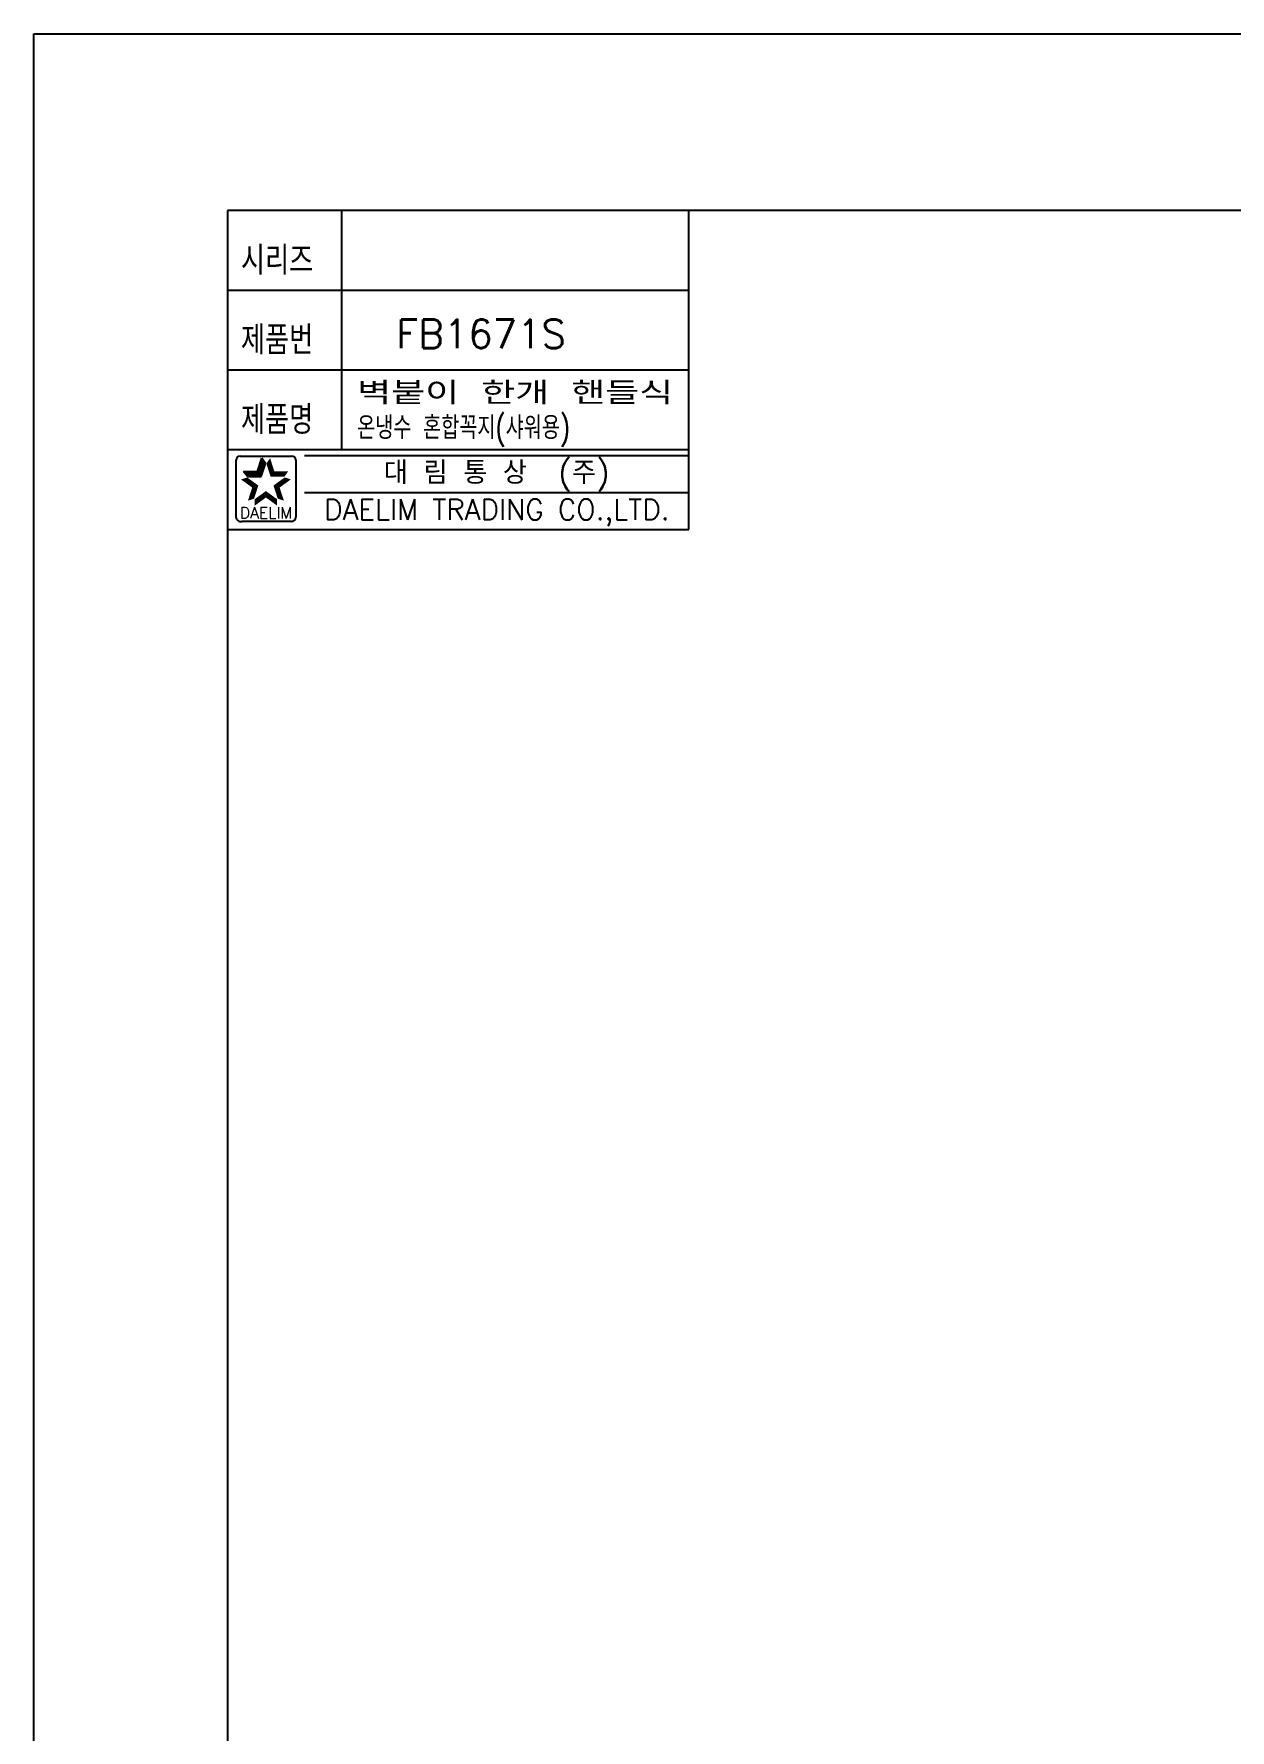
# Model space of a CAD drawing. Extents: x 17496 to 17916, y -10787 to -10193.
# Drawn here: x 17495.6 to 17705.6, y -10491.2 to -10193.3 of the extents above; entities that cross this region are included whole.
import ezdxf
from ezdxf.enums import TextEntityAlignment as Align

# ---------------------------------------------------------------- set-up
doc = ezdxf.new("R2010")
doc.units = 0
doc.header["$LTSCALE"] = 7
doc.header["$MEASUREMENT"] = 0
doc.layers.get('0').update_dxf_attribs({"color": 2, "linetype": 'CONTINUOUS'})
doc.layers.add('D', color=2, linetype='CONTINUOUS')
doc.styles.add('GHS', font='romans', dxfattribs={"bigfont": 'ghs'})
doc.styles.add('ROMANS', font='ROMANS.shx', dxfattribs={"height": 3.5})

msp = doc.modelspace()

# ---------------------------------------------------------------- linework, layer by layer
at = {"color": 4}
for p, q in [((17904.64, -10224.33), (17529.64, -10224.33)), ((17529.64, -10224.33), (17529.64, -10773.33)), ((17610.64, -10280.33), (17610.64, -10224.33))]:
    msp.add_line(p, q, dxfattribs=at)
at = {"color": 7}
for p, q in [((17529.64, -10224.33), (17529.64, -10280.33)), ((17549.64, -10224.33), (17549.64, -10266.33)), ((17529.64, -10238.33), (17610.64, -10238.33)), ((17529.64, -10252.33), (17610.64, -10252.33)), ((17529.64, -10266.33), (17610.64, -10266.33)), ((17529.64, -10280.33), (17610.64, -10280.33))]:
    msp.add_line(p, q, dxfattribs=at)
at = {"color": 2, "linetype": 'Continuous'}
for p, q in [((17531.12, -10278.2), (17531.12, -10268.2)), ((17531.87, -10267.45), (17540.87, -10267.45)), ((17541.62, -10268.2), (17541.62, -10278.2)), ((17543.14, -10267.33), (17610.64, -10267.33)), ((17543.14, -10273.83), (17610.64, -10273.83)), ((17540.87, -10278.95), (17532.12, -10278.95))]:
    msp.add_line(p, q, dxfattribs=at)
at = {"color": 2}
for p, q in [((17534.88, -10270.15), (17535.63, -10267.84)), ((17535.55, -10271.07), (17536.3, -10268.76)), ((17536.3, -10268.76), (17535.63, -10267.84)), ((17532.46, -10270.15), (17534.88, -10270.15)), ((17533.12, -10271.07), (17532.46, -10270.15)), ((17533.12, -10271.07), (17535.55, -10271.07))]:
    msp.add_line(p, q, dxfattribs=at)
at = {"color": 2, "linetype": 'Continuous'}
for centre, radius, start, end in [((17531.87, -10268.2), 0.75, 90, 180), ((17540.87, -10268.2), 0.75, 0, 90), ((17531.99, -10278.07), 0.884, 188.1301, 278.1301), ((17540.87, -10278.2), 0.75, 270, 0)]:
    msp.add_arc(centre, radius, start, end, dxfattribs=at)
at = {"color": 2}
for points in [[(17534.88, -10270.15), (17535.55, -10271.07), (17535.63, -10267.84), (17536.3, -10268.76)], [(17537.11, -10267.84), (17536.44, -10268.76), (17537.86, -10270.15), (17537.19, -10271.07)], [(17533.96, -10272.98), (17535.04, -10272.63), (17532, -10271.56), (17533.08, -10271.21)], [(17532.46, -10270.15), (17533.12, -10271.07), (17534.88, -10270.15), (17535.55, -10271.07)], [(17537.86, -10270.15), (17537.19, -10271.07), (17540.28, -10270.15), (17539.62, -10271.07)], [(17540.74, -10271.56), (17539.66, -10271.21), (17538.78, -10272.98), (17537.7, -10272.63)], [(17533.21, -10275.29), (17534.29, -10274.94), (17533.96, -10272.98), (17535.04, -10272.63)], [(17536.37, -10274.73), (17536.37, -10273.6), (17534.41, -10276.16), (17534.41, -10275.02)], [(17538.33, -10276.16), (17538.33, -10275.02), (17536.37, -10274.73), (17536.37, -10273.6)], [(17538.78, -10272.98), (17537.7, -10272.63), (17539.53, -10275.29), (17538.45, -10274.94)]]:
    msp.add_solid(points, dxfattribs=at)
at = {"layer": 'D'}
msp.add_lwpolyline([(17495.64, -10193.33), (17915.64, -10193.33), (17915.64, -10787.33), (17495.64, -10787.33)], close=True, dxfattribs=at)

# ---------------------------------------------------------------- texts
at = {"color": 7, "linetype": 'Continuous'}
for s, height, style, p in [('대 림 통 상  (주)', 4, 'GHS', (17576.9, -10270.64)), ('DAELIM TRADING CO.,LTD.', 3.6, 'ROMANS', (17576.9, -10277.4))]:
    msp.add_text(s, height=height, dxfattribs=dict(at, style=style)).set_placement(p, align=Align.MIDDLE)
at = {"color": 2, "linetype": 'Continuous', "style": 'ROMANS'}
msp.add_text('DAELIM', height=2, dxfattribs=at).set_placement((17536.37, -10278.4), align=Align.CENTER)
at = {"layer": 'D', "style": 'GHS'}
for s, height, width, p in [('시리즈', 5, 0.8, (17531.98, -10235.6)), ('제품번', 5, 0.8, (17531.98, -10249.6)), ('제품명', 5, 0.8, (17531.98, -10263.6)), ('온냉수 혼합꼭지(샤워용)', 4, 0.75, (17552.39, -10264.49))]:
    msp.add_text(s, height=height, dxfattribs=dict(at, width=width)).set_placement(p)
at = {"layer": 'D', "color": 7, "style": 'GHS'}
msp.add_text('FB1671S', height=5, dxfattribs=at).set_placement((17559.25, -10248.49))
at = {"layer": 'D', "style": 'GHS', "width": 1.105852}
msp.add_text('벽붙이 한개 핸들식', height=4, dxfattribs=at).set_placement((17552.39, -10258.37), (17607.88, -10258.37), align=Align.FIT)

doc.saveas('drawing.dxf')
